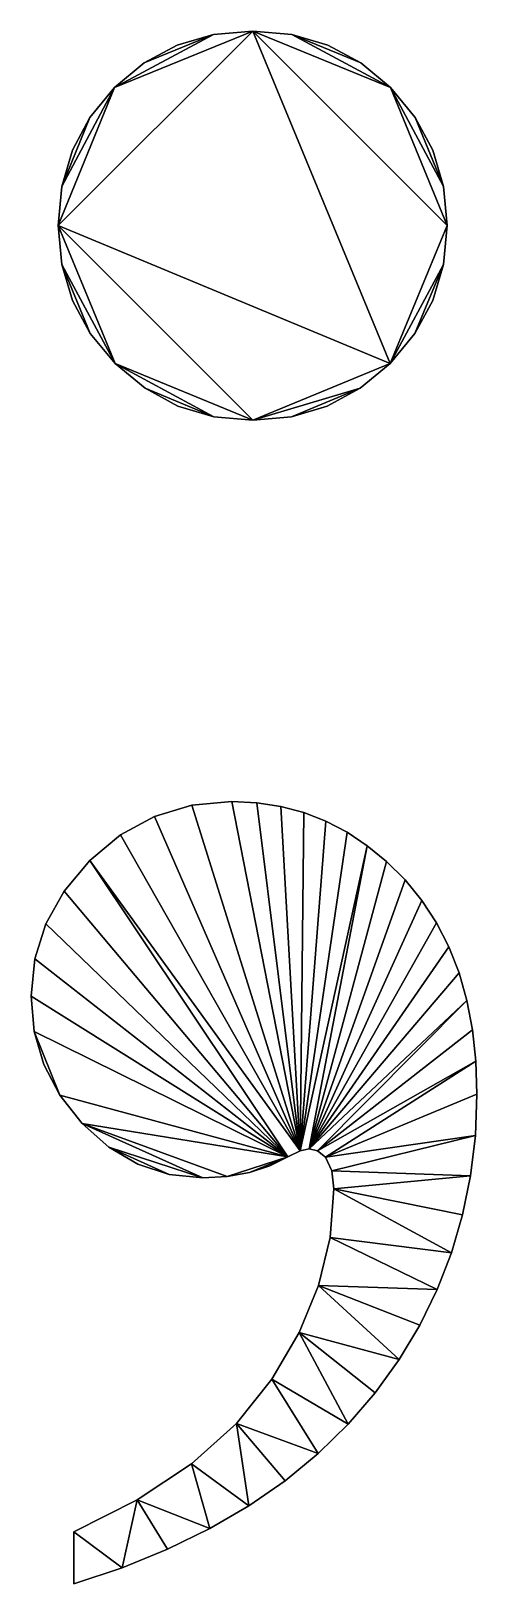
# Model space of a CAD drawing. Header units: metres. Extents: x 0.104 to 0.366, y -0.247 to 0.662.
import ezdxf

# ---------------------------------------------------------------- set-up
doc = ezdxf.new("R2010")
doc.units = ezdxf.units.M

msp = doc.modelspace()

# ---------------------------------------------------------------- meshes
at = {"layer": 'Armanisoft_0', "linetype": 'CONTINUOUS'}
mesh = msp.add_polyface(dxfattribs=at)
corners = [(0.122509, 0.525666), (0.153738, 0.467763), (0.139165, 0.4853), (0.128755, 0.504601), (0.120427, 0.548494), (0.23447, 0.662348), (0.31488, 0.467763), (0.23447, 0.434451), (0.138963, 0.611807), (0.122486, 0.571423), (0.128665, 0.592528), (0.153381, 0.629262), (0.211351, 0.66028), (0.170807, 0.643737), (0.19013, 0.654076), (0.122509, 0.525666, 0.229421), (0.139165, 0.4853, 0.229421), (0.153738, 0.467763, 0.229421), (0.128755, 0.504601, 0.229421), (0.120427, 0.548494, 0.229421), (0.23447, 0.434451, 0.229421), (0.138963, 0.611807, 0.229421), (0.128665, 0.592528, 0.229421), (0.122486, 0.571423, 0.229421), (0.153381, 0.629262, 0.229421), (0.23447, 0.662348, 0.229421), (0.211351, 0.66028, 0.229421), (0.170807, 0.643737, 0.229421), (0.19013, 0.654076, 0.229421), (0.153738, 0.467763), (0.171276, 0.453189), (0.171276, 0.453189, 0.229421), (0.153738, 0.467763, 0.229421), (0.139165, 0.4853), (0.139165, 0.4853, 0.229421), (0.128755, 0.504601), (0.128755, 0.504601, 0.229421), (0.122509, 0.525666), (0.122509, 0.525666, 0.229421), (0.120427, 0.548494), (0.120427, 0.548494, 0.229421), (0.122486, 0.571423), (0.122486, 0.571423, 0.229421), (0.128665, 0.592528), (0.128665, 0.592528, 0.229421), (0.138963, 0.611807), (0.138963, 0.611807, 0.229421), (0.153381, 0.629262), (0.153381, 0.629262, 0.229421), (0.170807, 0.643737), (0.170807, 0.643737, 0.229421), (0.19013, 0.654076), (0.19013, 0.654076, 0.229421), (0.211351, 0.66028), (0.211351, 0.66028, 0.229421), (0.23447, 0.662348), (0.23447, 0.662348, 0.229421)]
mesh.append_faces([[corners[k] for k in face] for face in [(0, 1, 2), (0, 2, 3), (4, 5, 6), (4, 7, 1), (4, 1, 0), (8, 9, 10), (11, 5, 4), (11, 4, 9), (11, 9, 8), (12, 5, 11), (12, 11, 13), (12, 13, 14), (15, 16, 17), (15, 18, 16), (19, 17, 20), (19, 15, 17), (21, 22, 23), (24, 19, 25), (24, 23, 19), (24, 21, 23), (26, 24, 25), (26, 27, 24), (26, 28, 27), (29, 30, 31, 32), (33, 29, 32, 34), (35, 33, 34, 36), (37, 35, 36, 38), (39, 37, 38, 40), (41, 39, 40, 42), (43, 41, 42, 44), (45, 43, 44, 46), (47, 45, 46, 48), (49, 47, 48, 50), (51, 49, 50, 52), (53, 51, 52, 54), (55, 53, 54, 56)]])
mesh = msp.add_polyface(dxfattribs=at)
corners = [(0.297783, 0.643737), (0.257399, 0.66028), (0.278503, 0.654076), (0.315238, 0.629262), (0.23447, 0.662348), (0.346255, 0.571423), (0.329713, 0.611807), (0.340052, 0.592528), (0.348323, 0.548494), (0.329512, 0.4853), (0.346233, 0.525666), (0.339962, 0.504601), (0.31488, 0.467763), (0.120427, 0.548494), (0.23447, 0.434451), (0.297783, 0.643737, 0.229421), (0.278503, 0.654076, 0.229421), (0.257399, 0.66028, 0.229421), (0.315238, 0.629262, 0.229421), (0.23447, 0.662348, 0.229421), (0.346255, 0.571423, 0.229421), (0.329713, 0.611807, 0.229421), (0.340052, 0.592528, 0.229421), (0.348323, 0.548494, 0.229421), (0.329512, 0.4853, 0.229421), (0.339962, 0.504601, 0.229421), (0.346233, 0.525666, 0.229421), (0.31488, 0.467763, 0.229421), (0.120427, 0.548494, 0.229421), (0.23447, 0.434451, 0.229421), (0.257399, 0.66028), (0.23447, 0.662348), (0.23447, 0.662348, 0.229421), (0.257399, 0.66028, 0.229421), (0.278503, 0.654076), (0.278503, 0.654076, 0.229421), (0.297783, 0.643737), (0.297783, 0.643737, 0.229421), (0.315238, 0.629262), (0.315238, 0.629262, 0.229421), (0.329713, 0.611807), (0.329713, 0.611807, 0.229421), (0.340052, 0.592528), (0.340052, 0.592528, 0.229421), (0.346255, 0.571423), (0.346255, 0.571423, 0.229421), (0.348323, 0.548494), (0.348323, 0.548494, 0.229421), (0.346233, 0.525666), (0.346233, 0.525666, 0.229421), (0.339962, 0.504601), (0.339962, 0.504601, 0.229421), (0.329512, 0.4853), (0.329512, 0.4853, 0.229421), (0.31488, 0.467763), (0.31488, 0.467763, 0.229421)]
mesh.append_faces([[corners[k] for k in face] for face in [(0, 1, 2), (3, 4, 1), (3, 1, 0), (5, 3, 6), (5, 6, 7), (8, 4, 3), (8, 3, 5), (9, 10, 11), (12, 4, 8), (12, 8, 10), (12, 10, 9), (13, 12, 14), (15, 16, 17), (18, 17, 19), (18, 15, 17), (20, 21, 18), (20, 22, 21), (23, 18, 19), (23, 20, 18), (24, 25, 26), (27, 23, 19), (27, 26, 23), (27, 24, 26), (28, 27, 19), (28, 29, 27), (30, 31, 32, 33), (34, 30, 33, 35), (36, 34, 35, 37), (38, 36, 37, 39), (40, 38, 39, 41), (42, 40, 41, 43), (44, 42, 43, 45), (46, 44, 45, 47), (48, 46, 47, 49), (50, 48, 49, 51), (52, 50, 51, 53), (54, 52, 53, 55)]])
mesh = msp.add_polyface(dxfattribs=at)
corners = [(0.257108, 0.436533), (0.297314, 0.453189), (0.278056, 0.442779), (0.23447, 0.434451), (0.31488, 0.467763), (0.171276, 0.453189), (0.211642, 0.436533), (0.190577, 0.442779), (0.153738, 0.467763), (0.257108, 0.436533, 0.229421), (0.278056, 0.442779, 0.229421), (0.297314, 0.453189, 0.229421), (0.23447, 0.434451, 0.229421), (0.31488, 0.467763, 0.229421), (0.171276, 0.453189, 0.229421), (0.190577, 0.442779, 0.229421), (0.211642, 0.436533, 0.229421), (0.153738, 0.467763, 0.229421), (0.236748, 0.210411, 0.229421), (0.222173, 0.211128, 0.229421), (0.262231, 0.006652, 0.229421), (0.297314, 0.453189), (0.31488, 0.467763), (0.31488, 0.467763, 0.229421), (0.297314, 0.453189, 0.229421), (0.278056, 0.442779), (0.278056, 0.442779, 0.229421), (0.257108, 0.436533), (0.257108, 0.436533, 0.229421), (0.23447, 0.434451), (0.23447, 0.434451, 0.229421), (0.211642, 0.436533), (0.211642, 0.436533, 0.229421), (0.190577, 0.442779), (0.190577, 0.442779, 0.229421), (0.171276, 0.453189), (0.171276, 0.453189, 0.229421), (0.123784, 0.158715), (0.113027, 0.139508), (0.113027, 0.139508, 0.229421), (0.123784, 0.158715, 0.229421), (0.138844, 0.17662), (0.138844, 0.17662, 0.229421), (0.156961, 0.191717), (0.156961, 0.191717, 0.229421), (0.176888, 0.202501), (0.176888, 0.202501, 0.229421), (0.198626, 0.208971), (0.198626, 0.208971, 0.229421), (0.222173, 0.211128), (0.222173, 0.211128, 0.229421), (0.236748, 0.210411), (0.236748, 0.210411, 0.229421), (0.250784, 0.208261), (0.250784, 0.208261, 0.229421), (0.264282, 0.204678), (0.264282, 0.204678, 0.229421), (0.277242, 0.199661), (0.277242, 0.199661, 0.229421), (0.289663, 0.193211), (0.289663, 0.193211, 0.229421), (0.301547, 0.185328), (0.301547, 0.185328, 0.229421), (0.312893, 0.176011), (0.312893, 0.176011, 0.229421), (0.3237, 0.165261), (0.3237, 0.165261, 0.229421), (0.33358, 0.153267), (0.33358, 0.153267, 0.229421), (0.342142, 0.140219), (0.342142, 0.140219, 0.229421)]
mesh.append_faces([[corners[k] for k in face] for face in [(0, 1, 2), (3, 4, 1), (3, 1, 0), (5, 6, 7), (8, 3, 6), (8, 6, 5), (9, 10, 11), (12, 11, 13), (12, 9, 11), (14, 15, 16), (17, 16, 12), (17, 14, 16), (18, 19, 20), (21, 22, 23, 24), (25, 21, 24, 26), (27, 25, 26, 28), (29, 27, 28, 30), (31, 29, 30, 32), (33, 31, 32, 34), (35, 33, 34, 36), (37, 38, 39, 40), (41, 37, 40, 42), (43, 41, 42, 44), (45, 43, 44, 46), (47, 45, 46, 48), (49, 47, 48, 50), (51, 49, 50, 52), (53, 51, 52, 54), (55, 53, 54, 56), (57, 55, 56, 58), (59, 57, 58, 60), (61, 59, 60, 62), (63, 61, 62, 64), (65, 63, 64, 66), (67, 65, 66, 68), (69, 67, 68, 70)]])
mesh = msp.add_polyface(dxfattribs=at)
corners = [(0.123784, 0.158715), (0.254917, 0.003205), (0.113027, 0.139508), (0.138844, 0.17662), (0.156961, 0.191717), (0.262231, 0.006652), (0.176888, 0.202501), (0.198626, 0.208971), (0.222173, 0.211128), (0.236748, 0.210411), (0.250784, 0.208261), (0.264282, 0.204678), (0.277242, 0.199661), (0.289663, 0.193211), (0.301547, 0.185328), (0.312893, 0.176011), (0.26753, 0.007801), (0.3237, 0.165261), (0.33358, 0.153267), (0.342142, 0.140219), (0.123784, 0.158715, 0.229421), (0.113027, 0.139508, 0.229421), (0.254917, 0.003205, 0.229421), (0.138844, 0.17662, 0.229421), (0.156961, 0.191717, 0.229421), (0.262231, 0.006652, 0.229421), (0.176888, 0.202501, 0.229421), (0.198626, 0.208971, 0.229421), (0.222173, 0.211128, 0.229421), (0.250784, 0.208261, 0.229421), (0.236748, 0.210411, 0.229421), (0.264282, 0.204678, 0.229421), (0.277242, 0.199661, 0.229421), (0.289663, 0.193211, 0.229421), (0.301547, 0.185328, 0.229421), (0.312893, 0.176011, 0.229421), (0.26753, 0.007801, 0.229421), (0.3237, 0.165261, 0.229421), (0.33358, 0.153267, 0.229421), (0.342142, 0.140219, 0.229421), (0.106572, 0.118999), (0.104421, 0.097189), (0.104421, 0.097189, 0.229421), (0.106572, 0.118999, 0.229421), (0.113027, 0.139508), (0.113027, 0.139508, 0.229421), (0.349387, 0.126116), (0.342142, 0.140219), (0.342142, 0.140219, 0.229421), (0.349387, 0.126116, 0.229421), (0.355315, 0.110958), (0.355315, 0.110958, 0.229421), (0.359926, 0.094746), (0.359926, 0.094746, 0.229421)]
mesh.append_faces([[corners[k] for k in face] for face in [(0, 1, 2), (3, 1, 0), (4, 5, 3), (6, 5, 4), (7, 5, 6), (8, 5, 7), (9, 5, 8), (10, 5, 9), (11, 5, 10), (12, 5, 11), (13, 5, 12), (14, 5, 13), (15, 16, 14), (17, 16, 15), (18, 16, 17), (19, 16, 18), (20, 21, 22), (23, 20, 22), (24, 23, 25), (26, 24, 25), (27, 26, 25), (28, 27, 25), (29, 30, 25), (31, 29, 25), (32, 31, 25), (33, 32, 25), (34, 33, 25), (35, 34, 36), (37, 35, 36), (38, 37, 36), (39, 38, 36), (40, 41, 42, 43), (44, 40, 43, 45), (46, 47, 48, 49), (50, 46, 49, 51), (52, 50, 51, 53)]])
mesh = msp.add_polyface(dxfattribs=at)
corners = [(0.301547, 0.185328), (0.26753, 0.007801), (0.262231, 0.006652), (0.349387, 0.126116), (0.342142, 0.140219), (0.355315, 0.110958), (0.359926, 0.094746), (0.27227, 0.006579), (0.363219, 0.077479), (0.365195, 0.059158), (0.277012, 0.002911), (0.365854, 0.039782), (0.364921, 0.01554), (0.280762, -0.005097), (0.362124, -0.008018), (0.232511, -0.006059, 0.229421), (0.244324, -0.002199, 0.229421), (0.254917, 0.003205, 0.229421), (0.301547, 0.185328, 0.229421), (0.262231, 0.006652, 0.229421), (0.26753, 0.007801, 0.229421), (0.349387, 0.126116, 0.229421), (0.342142, 0.140219, 0.229421), (0.355315, 0.110958, 0.229421), (0.359926, 0.094746, 0.229421), (0.27227, 0.006579, 0.229421), (0.363219, 0.077479, 0.229421), (0.365195, 0.059158, 0.229421), (0.277012, 0.002911, 0.229421), (0.365854, 0.039782, 0.229421), (0.364921, 0.01554, 0.229421), (0.280762, -0.005097, 0.229421), (0.362124, -0.008018, 0.229421), (0.277012, 0.002911), (0.280762, -0.005097), (0.280762, -0.005097, 0.229421), (0.277012, 0.002911, 0.229421), (0.27227, 0.006579), (0.27227, 0.006579, 0.229421), (0.26753, 0.007801), (0.26753, 0.007801, 0.229421), (0.262231, 0.006652), (0.262231, 0.006652, 0.229421), (0.254917, 0.003205), (0.254917, 0.003205, 0.229421), (0.244324, -0.002199), (0.244324, -0.002199, 0.229421), (0.363219, 0.077479), (0.359926, 0.094746), (0.359926, 0.094746, 0.229421), (0.363219, 0.077479, 0.229421), (0.365195, 0.059158), (0.365195, 0.059158, 0.229421), (0.365854, 0.039782), (0.365854, 0.039782, 0.229421), (0.364921, 0.01554), (0.364921, 0.01554, 0.229421), (0.362124, -0.008018), (0.362124, -0.008018, 0.229421)]
mesh.append_faces([[corners[k] for k in face] for face in [(0, 1, 2), (3, 1, 4), (5, 1, 3), (6, 7, 1), (6, 1, 5), (8, 7, 6), (9, 10, 7), (9, 7, 8), (11, 10, 9), (12, 13, 10), (12, 10, 11), (14, 13, 12), (15, 16, 17), (18, 19, 20), (21, 22, 20), (23, 21, 20), (24, 20, 25), (24, 23, 20), (26, 24, 25), (27, 25, 28), (27, 26, 25), (29, 27, 28), (30, 28, 31), (30, 29, 28), (32, 30, 31), (33, 34, 35, 36), (37, 33, 36, 38), (39, 37, 38, 40), (41, 39, 40, 42), (43, 41, 42, 44), (45, 43, 44, 46), (47, 48, 49, 50), (51, 47, 50, 52), (53, 51, 52, 54), (55, 53, 54, 56), (57, 55, 56, 58)]])
mesh = msp.add_polyface(dxfattribs=at)
corners = [(0.232511, -0.006059), (0.254917, 0.003205), (0.244324, -0.002199), (0.219478, -0.008374), (0.150028, 0.008778), (0.205226, -0.009146), (0.185456, -0.007155), (0.167057, -0.00118), (0.134369, 0.022719), (0.121267, 0.039323), (0.106292, 0.076558), (0.111908, 0.057269), (0.104421, 0.097189), (0.106572, 0.118999), (0.113027, 0.139508), (0.138844, 0.17662), (0.262231, 0.006652), (0.219478, -0.008374, 0.229421), (0.232511, -0.006059, 0.229421), (0.254917, 0.003205, 0.229421), (0.150028, 0.008778, 0.229421), (0.185456, -0.007155, 0.229421), (0.205226, -0.009146, 0.229421), (0.167057, -0.00118, 0.229421), (0.134369, 0.022719, 0.229421), (0.121267, 0.039323, 0.229421), (0.106292, 0.076558, 0.229421), (0.111908, 0.057269, 0.229421), (0.104421, 0.097189, 0.229421), (0.106572, 0.118999, 0.229421), (0.113027, 0.139508, 0.229421), (0.138844, 0.17662, 0.229421), (0.262231, 0.006652, 0.229421), (0.232511, -0.006059), (0.244324, -0.002199), (0.244324, -0.002199, 0.229421), (0.232511, -0.006059, 0.229421), (0.219478, -0.008374), (0.219478, -0.008374, 0.229421), (0.167057, -0.00118), (0.185456, -0.007155), (0.185456, -0.007155, 0.229421), (0.167057, -0.00118, 0.229421), (0.150028, 0.008778), (0.150028, 0.008778, 0.229421), (0.134369, 0.022719), (0.134369, 0.022719, 0.229421), (0.121267, 0.039323), (0.121267, 0.039323, 0.229421), (0.111908, 0.057269), (0.111908, 0.057269, 0.229421), (0.106292, 0.076558), (0.106292, 0.076558, 0.229421), (0.104421, 0.097189), (0.104421, 0.097189, 0.229421)]
mesh.append_faces([[corners[k] for k in face] for face in [(0, 1, 2), (3, 1, 0), (4, 5, 6), (4, 6, 7), (8, 1, 3), (8, 3, 5), (8, 5, 4), (9, 1, 8), (10, 1, 9), (10, 9, 11), (12, 1, 10), (13, 1, 12), (14, 1, 13), (15, 16, 1), (17, 18, 19), (20, 21, 22), (20, 23, 21), (24, 17, 19), (24, 22, 17), (24, 20, 22), (25, 24, 19), (26, 25, 19), (26, 27, 25), (28, 26, 19), (29, 28, 19), (30, 29, 19), (31, 19, 32), (33, 34, 35, 36), (37, 33, 36, 38), (39, 40, 41, 42), (43, 39, 42, 44), (45, 43, 44, 46), (47, 45, 46, 48), (49, 47, 48, 50), (51, 49, 50, 52), (53, 51, 52, 54)]])
mesh = msp.add_polyface(dxfattribs=at)
corners = [(0.362124, -0.008018), (0.282012, -0.015678), (0.280762, -0.005097), (0.357462, -0.030892), (0.350936, -0.053081), (0.279741, -0.044073), (0.342544, -0.074586), (0.272927, -0.072115), (0.332288, -0.095406), (0.320167, -0.115542), (0.261571, -0.099804), (0.306181, -0.134993), (0.290369, -0.153463), (0.245673, -0.127141), (0.362124, -0.008018, 0.229421), (0.280762, -0.005097, 0.229421), (0.282012, -0.015678, 0.229421), (0.357462, -0.030892, 0.229421), (0.350936, -0.053081, 0.229421), (0.279741, -0.044073, 0.229421), (0.342544, -0.074586, 0.229421), (0.272927, -0.072115, 0.229421), (0.332288, -0.095406, 0.229421), (0.320167, -0.115542, 0.229421), (0.261571, -0.099804, 0.229421), (0.306181, -0.134993, 0.229421), (0.290369, -0.153463, 0.229421), (0.245673, -0.127141, 0.229421), (0.261571, -0.099804), (0.245673, -0.127141), (0.245673, -0.127141, 0.229421), (0.261571, -0.099804, 0.229421), (0.272927, -0.072115), (0.272927, -0.072115, 0.229421), (0.279741, -0.044073), (0.279741, -0.044073, 0.229421), (0.282012, -0.015678), (0.282012, -0.015678, 0.229421), (0.280762, -0.005097), (0.280762, -0.005097, 0.229421), (0.205226, -0.009146), (0.219478, -0.008374), (0.219478, -0.008374, 0.229421), (0.205226, -0.009146, 0.229421), (0.185456, -0.007155), (0.185456, -0.007155, 0.229421), (0.357462, -0.030892), (0.362124, -0.008018), (0.362124, -0.008018, 0.229421), (0.357462, -0.030892, 0.229421), (0.350936, -0.053081), (0.350936, -0.053081, 0.229421), (0.342544, -0.074586), (0.342544, -0.074586, 0.229421), (0.332288, -0.095406), (0.332288, -0.095406, 0.229421), (0.320167, -0.115542), (0.320167, -0.115542, 0.229421), (0.306181, -0.134993), (0.306181, -0.134993, 0.229421)]
mesh.append_faces([[corners[k] for k in face] for face in [(0, 1, 2), (3, 1, 0), (4, 5, 1), (4, 1, 3), (6, 7, 5), (6, 5, 4), (8, 7, 6), (9, 10, 7), (9, 7, 8), (11, 10, 9), (12, 13, 10), (14, 15, 16), (17, 14, 16), (18, 16, 19), (18, 17, 16), (20, 19, 21), (20, 18, 19), (22, 20, 21), (23, 21, 24), (23, 22, 21), (25, 23, 24), (26, 24, 27), (26, 25, 24), (28, 29, 30, 31), (32, 28, 31, 33), (34, 32, 33, 35), (36, 34, 35, 37), (38, 36, 37, 39), (40, 41, 42, 43), (44, 40, 43, 45), (46, 47, 48, 49), (50, 46, 49, 51), (52, 50, 51, 53), (54, 52, 53, 55), (56, 54, 55, 57), (58, 56, 57, 59)]])
mesh = msp.add_polyface(dxfattribs=at)
corners = [(0.290369, -0.153463), (0.261571, -0.099804), (0.306181, -0.134993), (0.272766, -0.170654), (0.224789, -0.153094), (0.245673, -0.127141), (0.253374, -0.186567), (0.232193, -0.201201), (0.198478, -0.176632), (0.209222, -0.214556), (0.166739, -0.197755), (0.184462, -0.226633), (0.157912, -0.237432), (0.129573, -0.246951), (0.129573, -0.216463), (0.272766, -0.170654, 0.229421), (0.245673, -0.127141, 0.229421), (0.224789, -0.153094, 0.229421), (0.290369, -0.153463, 0.229421), (0.253374, -0.186567, 0.229421), (0.232193, -0.201201, 0.229421), (0.198478, -0.176632, 0.229421), (0.209222, -0.214556, 0.229421), (0.166739, -0.197755, 0.229421), (0.184462, -0.226633, 0.229421), (0.157912, -0.237432, 0.229421), (0.129573, -0.216463, 0.229421), (0.129573, -0.246951, 0.229421), (0.129573, -0.216463), (0.129573, -0.246951), (0.129573, -0.246951, 0.229421), (0.129573, -0.216463, 0.229421), (0.166739, -0.197755), (0.166739, -0.197755, 0.229421), (0.198478, -0.176632), (0.198478, -0.176632, 0.229421), (0.224789, -0.153094), (0.224789, -0.153094, 0.229421), (0.245673, -0.127141), (0.245673, -0.127141, 0.229421), (0.290369, -0.153463), (0.306181, -0.134993), (0.306181, -0.134993, 0.229421), (0.290369, -0.153463, 0.229421), (0.272766, -0.170654), (0.272766, -0.170654, 0.229421), (0.253374, -0.186567), (0.253374, -0.186567, 0.229421), (0.232193, -0.201201), (0.232193, -0.201201, 0.229421), (0.209222, -0.214556), (0.209222, -0.214556, 0.229421), (0.184462, -0.226633), (0.184462, -0.226633, 0.229421), (0.157912, -0.237432), (0.157912, -0.237432, 0.229421)]
mesh.append_faces([[corners[k] for k in face] for face in [(0, 1, 2), (3, 4, 5), (3, 5, 0), (6, 4, 3), (7, 8, 4), (7, 4, 6), (9, 10, 8), (9, 8, 7), (11, 10, 9), (12, 13, 14), (12, 14, 10), (12, 10, 11), (15, 16, 17), (15, 18, 16), (19, 15, 17), (20, 17, 21), (20, 19, 17), (22, 21, 23), (22, 20, 21), (24, 22, 23), (25, 26, 27), (25, 23, 26), (25, 24, 23), (28, 29, 30, 31), (32, 28, 31, 33), (34, 32, 33, 35), (36, 34, 35, 37), (38, 36, 37, 39), (40, 41, 42, 43), (44, 40, 43, 45), (46, 44, 45, 47), (48, 46, 47, 49), (50, 48, 49, 51), (52, 50, 51, 53), (54, 52, 53, 55), (29, 54, 55, 30)]])

doc.saveas('drawing.dxf')
